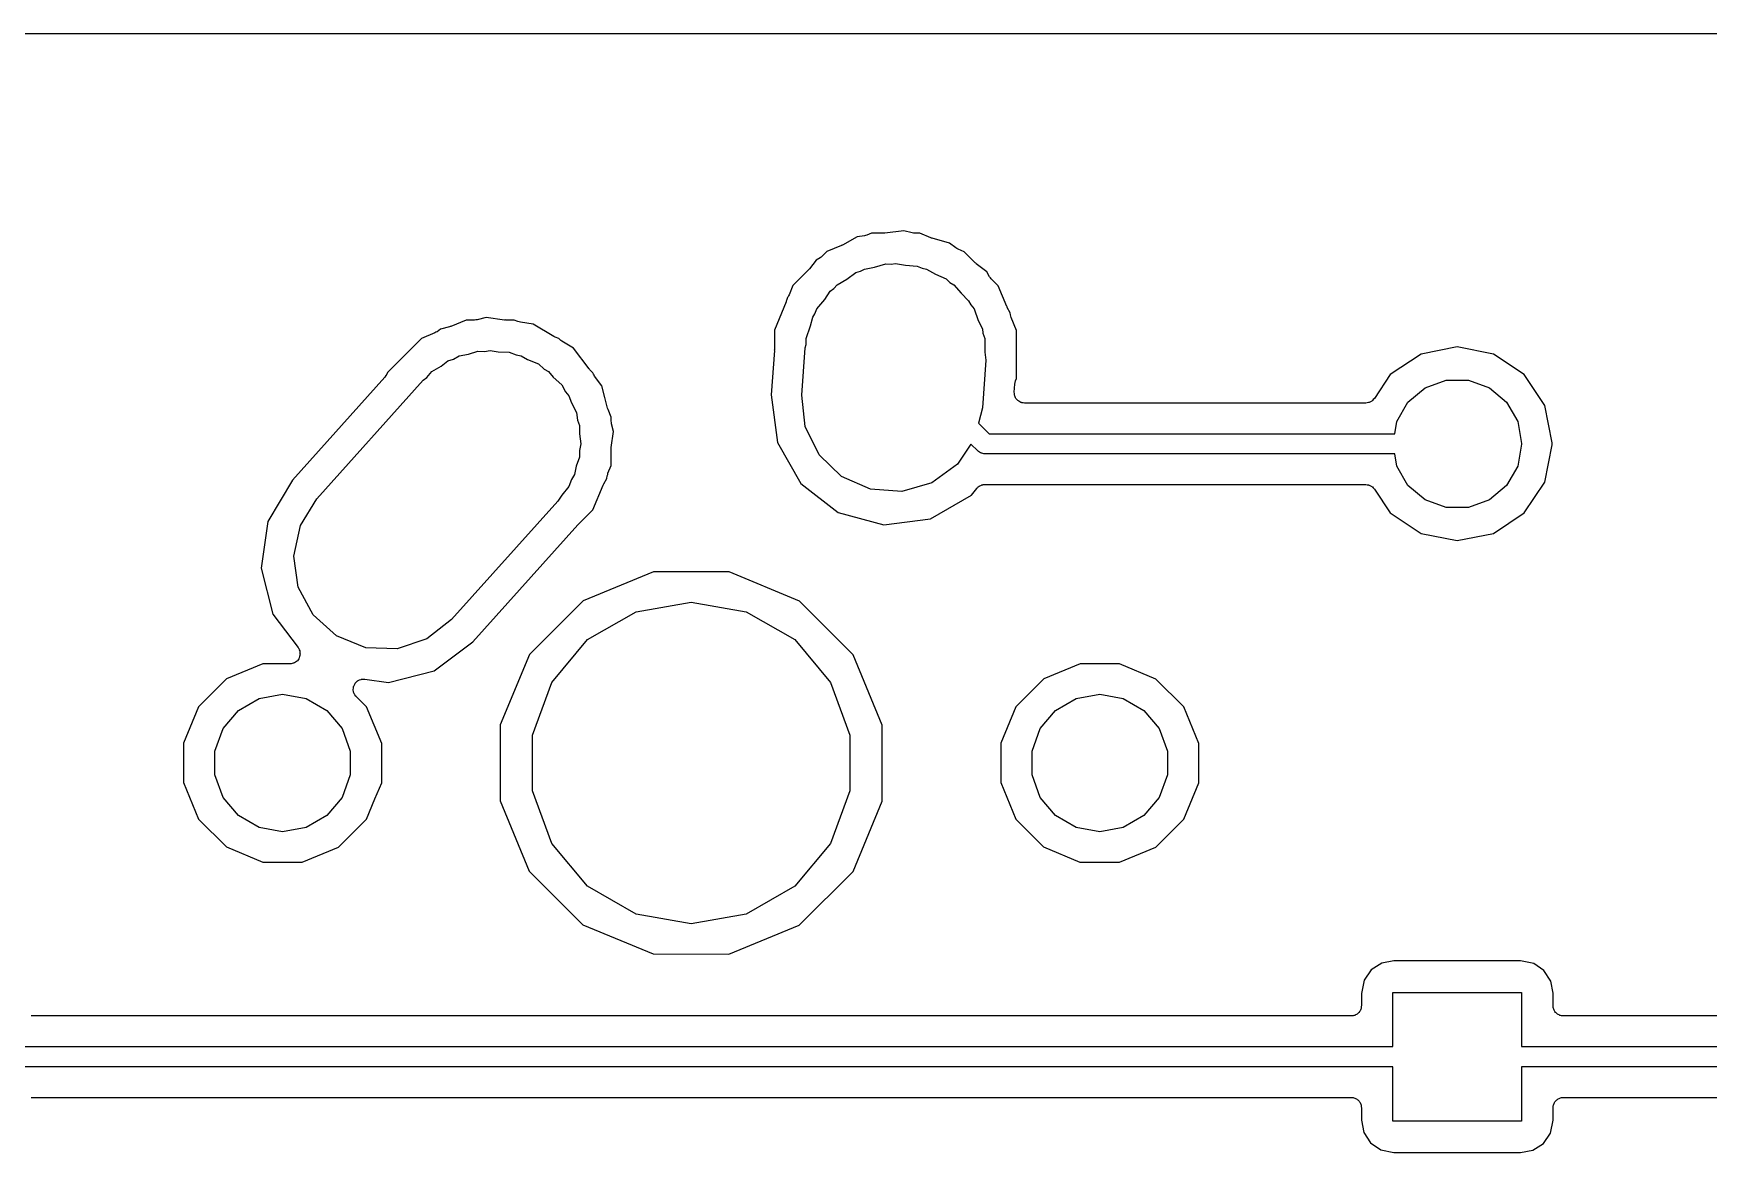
# Model space of a CAD drawing. Extents: x 29 to 257, y -104 to -29.
# Drawn here: x 182.32 to 203.15, y -42.94 to -29.03 of the extents above; entities that cross this region are included whole.
import ezdxf

# ---------------------------------------------------------------- set-up
doc = ezdxf.new("R2010")
doc.units = 0
doc.header["$MEASUREMENT"] = 0
doc.layers.add('BLACK', color=7, linetype='CONTINUOUS')

msp = doc.modelspace()

# ---------------------------------------------------------------- linework, layer by layer
at = {"layer": 'Black'}
for p, q in [((31.0137, -29.031), (254.736, -29.031)), ((192.564, -31.557), (192.383, -31.6609)), ((192.653, -31.5457), (192.564, -31.557)), ((192.669, -31.5407), (192.653, -31.5457)), ((192.685, -31.5371), (192.669, -31.5407)), ((192.742, -31.5137), (192.685, -31.5371)), ((192.893, -31.5139), (192.742, -31.5137)), ((192.901, -31.5125), (192.893, -31.5139)), ((192.909, -31.5128), (192.901, -31.5125)), ((193.146, -31.4825), (192.909, -31.5128)), ((193.247, -31.5098), (193.146, -31.4825)), ((193.263, -31.5113), (193.247, -31.5098)), ((193.28, -31.5142), (193.263, -31.5113)), ((193.341, -31.5143), (193.28, -31.5142)), ((193.48, -31.5722), (193.341, -31.5143)), ((193.488, -31.5739), (193.48, -31.5722)), ((193.496, -31.5774), (193.488, -31.5739)), ((193.712, -31.6362), (193.496, -31.5774)), ((193.789, -31.6955), (193.712, -31.6362)), ((192.055, -31.8486), (191.97, -31.9585)), ((192.103, -31.8212), (192.055, -31.8486)), ((192.116, -31.8105), (192.103, -31.8212)), ((192.13, -31.8009), (192.116, -31.8105)), ((192.188, -31.7425), (192.13, -31.8009)), ((192.368, -31.6681), (192.188, -31.7425)), ((192.375, -31.6637), (192.368, -31.6681)), ((192.383, -31.6609), (192.375, -31.6637)), ((193.804, -31.7033), (193.789, -31.6955)), ((193.818, -31.7123), (193.804, -31.7033)), ((193.894, -31.744), (193.818, -31.7123)), ((194.032, -31.882), (193.894, -31.744)), ((191.959, -31.9707), (191.764, -32.1658)), ((191.964, -31.964), (191.959, -31.9707)), ((191.97, -31.9585), (191.964, -31.964)), ((192.434, -32.0858), (192.546, -32.0039)), ((192.546, -32.0039), (192.605, -31.9871)), ((192.605, -31.9871), (192.654, -31.9588)), ((192.654, -31.9588), (192.781, -31.9364)), ((192.781, -31.9364), (192.922, -31.8959)), ((192.922, -31.8959), (192.986, -31.9003)), ((192.986, -31.9003), (193.04, -31.8907)), ((193.04, -31.8907), (193.164, -31.9126)), ((193.164, -31.9126), (193.311, -31.9228)), ((193.311, -31.9228), (193.371, -31.949)), ((193.371, -31.949), (193.426, -31.9588)), ((193.426, -31.9588), (193.538, -32.0234)), ((193.538, -32.0234), (193.669, -32.0813)), ((194.039, -31.8867), (194.032, -31.882)), ((194.044, -31.8927), (194.039, -31.8867)), ((194.176, -31.9949), (194.044, -31.8927)), ((194.211, -32.0548), (194.176, -31.9949)), ((194.221, -32.0677), (194.211, -32.0548)), ((194.231, -32.0814), (194.221, -32.0677)), ((191.717, -32.2789), (191.708, -32.293)), ((191.764, -32.1658), (191.717, -32.2789)), ((192.16, -32.3391), (192.23, -32.2339)), ((192.23, -32.2339), (192.275, -32.2012)), ((192.275, -32.2012), (192.314, -32.1549)), ((192.314, -32.1549), (192.434, -32.0858)), ((193.669, -32.0813), (193.714, -32.1247)), ((193.714, -32.1247), (193.766, -32.1549)), ((193.766, -32.1549), (193.855, -32.2607)), ((193.855, -32.2607), (193.95, -32.3525)), ((194.317, -32.168), (194.231, -32.0814)), ((194.423, -32.4233), (194.317, -32.168)), ((191.681, -32.3661), (191.534, -32.7191)), ((191.683, -32.3581), (191.681, -32.3661)), ((191.686, -32.3507), (191.683, -32.3581)), ((191.696, -32.3128), (191.686, -32.3507)), ((191.7, -32.3078), (191.696, -32.3128)), ((191.708, -32.293), (191.7, -32.3078)), ((192.039, -32.5178), (192.062, -32.4554)), ((192.062, -32.4554), (192.16, -32.3391)), ((193.95, -32.3525), (193.975, -32.4045)), ((193.975, -32.4045), (194.018, -32.4554)), ((194.018, -32.4554), (194.07, -32.598)), ((194.427, -32.4302), (194.423, -32.4233)), ((194.43, -32.4379), (194.427, -32.4302)), ((194.468, -32.504), (194.43, -32.4379)), ((187.496, -32.6776), (187.385, -32.706)), ((187.504, -32.6739), (187.496, -32.6776)), ((187.513, -32.6719), (187.504, -32.6739)), ((187.702, -32.5937), (187.513, -32.6719)), ((187.807, -32.5938), (187.702, -32.5937)), ((187.822, -32.5911), (187.807, -32.5938)), ((187.838, -32.5899), (187.822, -32.5911)), ((187.953, -32.5606), (187.838, -32.5899)), ((188.179, -32.5929), (187.953, -32.5606)), ((188.188, -32.5926), (188.179, -32.5929)), ((188.196, -32.5942), (188.188, -32.5926)), ((188.301, -32.5943), (188.196, -32.5942)), ((188.345, -32.6128), (188.301, -32.5943)), ((188.361, -32.6162), (188.345, -32.6128)), ((188.376, -32.6212), (188.361, -32.6162)), ((188.534, -32.6437), (188.376, -32.6212)), ((188.792, -32.7967), (188.534, -32.6437)), ((191.928, -32.8239), (191.985, -32.6656)), ((191.985, -32.6656), (192.012, -32.558)), ((192.012, -32.558), (192.039, -32.5178)), ((194.07, -32.598), (194.121, -32.7035)), ((194.471, -32.5282), (194.468, -32.504)), ((194.476, -32.5442), (194.471, -32.5282)), ((194.48, -32.5605), (194.476, -32.5442)), ((194.546, -32.7218), (194.48, -32.5605)), ((187.148, -32.8225), (186.91, -33.0597)), ((187.314, -32.7541), (187.148, -32.8225)), ((187.327, -32.7455), (187.314, -32.7541)), ((187.341, -32.7383), (187.327, -32.7455)), ((187.385, -32.706), (187.341, -32.7383)), ((188.8, -32.7999), (188.792, -32.7967)), ((188.808, -32.8048), (188.8, -32.7999)), ((188.854, -32.824), (188.808, -32.8048)), ((188.867, -32.8364), (188.854, -32.824)), ((188.88, -32.8456), (188.867, -32.8364)), ((188.892, -32.8559), (188.88, -32.8456)), ((189.038, -32.9428), (188.892, -32.8559)), ((191.534, -32.7191), (191.534, -32.9632)), ((191.918, -32.9372), (191.928, -32.8976)), ((191.928, -32.8976), (191.928, -32.8239)), ((194.121, -32.7035), (194.127, -32.7546)), ((194.127, -32.7546), (194.152, -32.8239)), ((194.152, -32.8239), (194.152, -32.9924)), ((194.546, -33.3209), (194.546, -32.7218)), ((186.904, -33.0659), (186.724, -33.2458)), ((186.906, -33.063), (186.904, -33.0659)), ((186.909, -33.0608), (186.906, -33.063)), ((186.91, -33.0597), (186.909, -33.0604)), ((186.909, -33.0604), (186.909, -33.0608)), ((187.393, -33.1662), (187.475, -33.1016)), ((187.475, -33.1016), (187.543, -33.0794)), ((187.543, -33.0794), (187.614, -33.0388)), ((187.614, -33.0388), (187.731, -33.0182)), ((187.731, -33.0182), (187.847, -32.9802)), ((187.847, -32.9802), (187.93, -32.983)), ((187.93, -32.983), (188, -32.9707)), ((188, -32.9707), (188.102, -32.9887)), ((188.102, -32.9887), (188.237, -32.9932)), ((188.237, -32.9932), (188.323, -33.0277)), ((188.323, -33.0277), (188.386, -33.0388)), ((188.386, -33.0388), (188.467, -33.0857)), ((188.467, -33.0857), (188.6, -33.1389)), ((189.23, -33.199), (189.038, -32.9428)), ((191.534, -32.9718), (191.496, -33.5215)), ((191.534, -32.9632), (191.533, -32.9674)), ((191.533, -32.9674), (191.534, -32.9718)), ((191.877, -33.528), (191.918, -32.9372)), ((194.163, -33.092), (194.122, -33.6828)), ((194.152, -32.9924), (194.163, -33.092)), ((199.574, -33.0168), (199.192, -33.2723)), ((200.025, -32.9271), (199.574, -33.0168)), ((200.476, -33.0168), (200.025, -32.9271)), ((200.858, -33.2723), (200.476, -33.0168)), ((186.693, -33.3015), (185.543, -34.583)), ((186.704, -33.2833), (186.693, -33.3015)), ((186.716, -33.2653), (186.704, -33.2833)), ((186.724, -33.2458), (186.716, -33.2653)), ((187.168, -33.3427), (187.214, -33.3069)), ((187.214, -33.3069), (187.274, -33.2349)), ((187.274, -33.2349), (187.393, -33.1662)), ((188.6, -33.1389), (188.672, -33.2041)), ((188.672, -33.2041), (188.726, -33.2349)), ((188.726, -33.2349), (188.784, -33.3041)), ((188.784, -33.3041), (188.891, -33.3999)), ((189.237, -33.2051), (189.23, -33.199)), ((189.242, -33.2125), (189.237, -33.2051)), ((189.277, -33.248), (189.242, -33.2125)), ((189.284, -33.2642), (189.277, -33.248)), ((189.293, -33.2776), (189.284, -33.2642)), ((189.3, -33.2919), (189.293, -33.2776)), ((189.39, -33.4122), (189.3, -33.2919)), ((199.192, -33.2723), (198.994, -33.5688)), ((201.114, -33.6546), (200.858, -33.2723)), ((185.847, -34.8147), (187.168, -33.3427)), ((188.891, -33.3999), (188.937, -33.4863)), ((188.937, -33.4863), (188.978, -33.5354)), ((189.427, -33.5567), (189.39, -33.4122)), ((191.496, -33.5215), (191.572, -34.116)), ((191.919, -33.9165), (191.877, -33.528)), ((194.517, -33.4895), (194.524, -33.3905)), ((194.519, -33.5049), (194.517, -33.4895)), ((194.519, -33.5203), (194.519, -33.5049)), ((194.521, -33.5267), (194.519, -33.5203)), ((194.522, -33.5334), (194.521, -33.5267)), ((194.524, -33.3905), (194.529, -33.3705)), ((194.529, -33.3705), (194.533, -33.3505)), ((194.533, -33.3505), (194.546, -33.3209)), ((199.412, -33.614), (199.625, -33.4354)), ((199.625, -33.4354), (199.886, -33.3403)), ((199.886, -33.3403), (200.164, -33.3403)), ((200.164, -33.3403), (200.425, -33.4354)), ((200.425, -33.4354), (200.638, -33.614)), ((188.978, -33.5354), (189.01, -33.6234)), ((189.01, -33.6234), (189.075, -33.7445)), ((189.461, -33.6882), (189.427, -33.5567)), ((189.464, -33.6964), (189.461, -33.6882)), ((189.466, -33.7052), (189.464, -33.6964)), ((189.506, -33.8018), (189.466, -33.7052)), ((194.122, -33.6828), (194.074, -33.877)), ((194.529, -33.5472), (194.522, -33.5334)), ((194.534, -33.5617), (194.529, -33.5472)), ((194.538, -33.5669), (194.534, -33.5617)), ((194.541, -33.573), (194.538, -33.5669)), ((194.552, -33.5837), (194.541, -33.573)), ((194.562, -33.5955), (194.552, -33.5837)), ((194.568, -33.5989), (194.562, -33.5955)), ((194.573, -33.6036), (194.568, -33.5989)), ((194.587, -33.6099), (194.573, -33.6036)), ((194.6, -33.6176), (194.587, -33.6099)), ((194.607, -33.6188), (194.6, -33.6176)), ((194.613, -33.6215), (194.607, -33.6188)), ((194.629, -33.6226), (194.613, -33.6215)), ((194.644, -33.6253), (194.629, -33.6226)), ((198.888, -33.6253), (194.644, -33.6253)), ((198.906, -33.6221), (198.888, -33.6253)), ((198.923, -33.6202), (198.906, -33.6221)), ((198.927, -33.6183), (198.923, -33.6202)), ((198.931, -33.6176), (198.927, -33.6183)), ((198.947, -33.6086), (198.931, -33.6176)), ((198.963, -33.6007), (198.947, -33.6086)), ((198.966, -33.5976), (198.963, -33.6007)), ((198.97, -33.5955), (198.966, -33.5976)), ((198.981, -33.5818), (198.97, -33.5955)), ((198.994, -33.5688), (198.981, -33.5818)), ((199.273, -33.8546), (199.412, -33.614)), ((200.638, -33.614), (200.777, -33.8546)), ((201.206, -34.1181), (201.114, -33.6546)), ((189.075, -33.7445), (189.088, -33.8373)), ((189.088, -33.8373), (189.112, -33.9039)), ((189.112, -33.9039), (189.112, -34.0076)), ((189.506, -33.85), (189.506, -33.8018)), ((189.509, -33.8657), (189.506, -33.85)), ((189.51, -33.8816), (189.509, -33.8657)), ((189.536, -33.9806), (189.51, -33.8816)), ((192.09, -34.2675), (191.919, -33.9165)), ((194.074, -33.877), (194.203, -34.0063)), ((199.247, -34.0063), (199.273, -33.8546)), ((200.777, -33.8546), (200.825, -34.1282)), ((189.112, -34.0076), (189.13, -34.1313)), ((189.13, -34.1313), (189.112, -34.2149)), ((189.507, -34.1783), (189.536, -33.9806)), ((191.572, -34.116), (191.864, -34.6251)), ((193.978, -34.1353), (193.81, -34.3861)), ((194.063, -34.2196), (193.978, -34.1353)), ((194.203, -34.0063), (199.247, -34.0063)), ((200.825, -34.1343), (200.777, -34.4079)), ((200.825, -34.1282), (200.825, -34.1343)), ((201.114, -34.6079), (201.206, -34.1444)), ((201.206, -34.1444), (201.206, -34.1181)), ((189.112, -34.2961), (189.071, -34.4078)), ((189.112, -34.2149), (189.112, -34.2961)), ((189.506, -34.1962), (189.507, -34.1873)), ((189.506, -34.4009), (189.506, -34.1962)), ((189.507, -34.1873), (189.507, -34.1783)), ((192.371, -34.5387), (192.09, -34.2675)), ((194.067, -34.2228), (194.063, -34.2196)), ((194.071, -34.227), (194.067, -34.2228)), ((194.085, -34.2352), (194.071, -34.227)), ((194.098, -34.2445), (194.085, -34.2352)), ((194.104, -34.246), (194.098, -34.2445)), ((194.108, -34.2487), (194.104, -34.246)), ((194.125, -34.2515), (194.108, -34.2487)), ((194.14, -34.2558), (194.125, -34.2515)), ((194.146, -34.2553), (194.14, -34.2558)), ((194.151, -34.2563), (194.146, -34.2553)), ((199.247, -34.2563), (194.151, -34.2563)), ((199.273, -34.4079), (199.247, -34.2563)), ((189.049, -34.5136), (189.01, -34.5764)), ((189.071, -34.4078), (189.049, -34.5136)), ((189.413, -34.6281), (189.452, -34.5613)), ((189.452, -34.5613), (189.457, -34.5286)), ((189.457, -34.5286), (189.462, -34.5134)), ((189.462, -34.5134), (189.465, -34.4979)), ((189.465, -34.4979), (189.506, -34.4009)), ((192.729, -34.6972), (192.371, -34.5387)), ((193.81, -34.3861), (193.494, -34.6161)), ((199.412, -34.6485), (199.273, -34.4079)), ((200.777, -34.4079), (200.638, -34.6485)), ((185.543, -34.583), (185.238, -35.0987)), ((188.89, -34.77), (188.843, -34.8453)), ((188.978, -34.6646), (188.89, -34.77)), ((189.01, -34.5764), (188.978, -34.6646)), ((189.276, -34.9542), (189.405, -34.6441)), ((189.405, -34.6441), (189.41, -34.6365)), ((189.41, -34.6365), (189.413, -34.6281)), ((191.864, -34.6251), (192.328, -34.9838)), ((193.118, -34.7241), (192.729, -34.6972)), ((193.494, -34.6161), (193.118, -34.7241)), ((193.476, -35.063), (193.985, -34.7714)), ((193.985, -34.7714), (194.05, -34.6865)), ((194.05, -34.6865), (194.052, -34.6851)), ((194.052, -34.6849), (194.054, -34.6836)), ((194.052, -34.6851), (194.052, -34.6849)), ((194.054, -34.6836), (194.055, -34.6805)), ((194.055, -34.6805), (194.064, -34.6734)), ((194.064, -34.6734), (194.07, -34.667)), ((194.07, -34.667), (194.076, -34.6633)), ((194.076, -34.6633), (194.083, -34.6568)), ((194.083, -34.6568), (194.085, -34.6561)), ((194.085, -34.6557), (194.087, -34.655)), ((194.085, -34.6561), (194.085, -34.6557)), ((194.087, -34.655), (194.09, -34.6529)), ((194.09, -34.6529), (194.1, -34.6494)), ((194.1, -34.6494), (194.108, -34.6449)), ((194.108, -34.6449), (194.115, -34.6436)), ((194.115, -34.6436), (194.124, -34.6401)), ((194.124, -34.6401), (194.126, -34.64)), ((194.126, -34.64), (194.126, -34.6397)), ((194.126, -34.6397), (194.126, -34.6397)), ((194.126, -34.6397), (194.129, -34.6397)), ((194.129, -34.6397), (194.132, -34.6387)), ((194.132, -34.6387), (194.142, -34.6389)), ((194.142, -34.6389), (194.151, -34.6373)), ((194.151, -34.6373), (198.888, -34.6373)), ((198.888, -34.6373), (198.906, -34.6404)), ((198.906, -34.6404), (198.923, -34.6423)), ((198.923, -34.6423), (198.927, -34.6442)), ((198.927, -34.6442), (198.931, -34.6449)), ((198.931, -34.6449), (198.947, -34.6539)), ((198.947, -34.6539), (198.963, -34.6618)), ((198.963, -34.6618), (198.966, -34.6649)), ((198.966, -34.6649), (198.97, -34.667)), ((198.97, -34.667), (198.981, -34.6807)), ((198.981, -34.6807), (198.994, -34.6937)), ((198.994, -34.6937), (199.192, -34.9902)), ((199.625, -34.8271), (199.412, -34.6485)), ((200.638, -34.6485), (200.425, -34.8271)), ((200.858, -34.9902), (201.114, -34.6079)), ((185.641, -35.1464), (185.847, -34.8147)), ((188.843, -34.8453), (187.522, -36.3173)), ((189.096, -35.1341), (189.276, -34.9542)), ((192.328, -34.9838), (192.894, -35.1375)), ((199.886, -34.9222), (199.625, -34.8271)), ((200.164, -34.9222), (199.886, -34.9222)), ((200.425, -34.8271), (200.164, -34.9222)), ((185.238, -35.0987), (185.154, -35.6794)), ((185.56, -35.5287), (185.641, -35.1464)), ((187.785, -36.5946), (189.091, -35.1392)), ((189.091, -35.1392), (189.094, -35.137)), ((189.094, -35.137), (189.096, -35.1341)), ((192.894, -35.1375), (193.476, -35.063)), ((199.192, -34.9902), (199.574, -35.2457)), ((200.476, -35.2457), (200.858, -34.9902)), ((199.574, -35.2457), (200.025, -35.3354)), ((200.025, -35.3354), (200.476, -35.2457)), ((185.615, -35.9155), (185.56, -35.5287)), ((185.154, -35.6794), (185.3, -36.2478)), ((190.03, -35.7247), (189.156, -36.0855)), ((190.974, -35.7255), (190.03, -35.7247)), ((191.847, -36.0878), (190.974, -35.7255)), ((185.799, -36.2601), (185.615, -35.9155)), ((189.156, -36.0855), (188.488, -36.753)), ((189.213, -36.5667), (189.815, -36.2192)), ((189.815, -36.2192), (190.5, -36.0985)), ((190.5, -36.0985), (191.185, -36.2192)), ((191.185, -36.2192), (191.787, -36.5667)), ((192.515, -36.7565), (191.847, -36.0878)), ((185.3, -36.2478), (185.613, -36.665)), ((186.09, -36.5211), (185.799, -36.2601)), ((187.522, -36.3173), (187.215, -36.5584)), ((186.453, -36.6668), (186.09, -36.5211)), ((187.215, -36.5584), (186.843, -36.6798)), ((187.305, -36.954), (187.785, -36.5946)), ((188.767, -37.0992), (189.213, -36.5667)), ((191.787, -36.5667), (192.233, -37.0992)), ((185.554, -36.8606), (185.54, -36.8631)), ((185.561, -36.8567), (185.554, -36.8606)), ((185.568, -36.8545), (185.561, -36.8567)), ((185.58, -36.8458), (185.568, -36.8545)), ((185.593, -36.8385), (185.58, -36.8458)), ((185.597, -36.8327), (185.593, -36.8385)), ((185.604, -36.828), (185.597, -36.8327)), ((185.612, -36.8159), (185.604, -36.828)), ((185.621, -36.8048), (185.612, -36.8159)), ((185.613, -36.665), (185.616, -36.6719)), ((185.616, -36.6719), (185.621, -36.6778)), ((185.621, -36.6778), (185.626, -36.6914)), ((185.624, -36.7976), (185.621, -36.8048)), ((185.628, -36.7911), (185.624, -36.7976)), ((185.626, -36.6914), (185.633, -36.7044)), ((185.631, -36.777), (185.628, -36.7911)), ((185.636, -36.7633), (185.631, -36.777)), ((185.633, -36.7044), (185.633, -36.712)), ((185.633, -36.712), (185.636, -36.7192)), ((185.636, -36.7192), (185.636, -36.7337)), ((185.636, -36.7337), (185.638, -36.7482)), ((185.638, -36.7482), (185.636, -36.7557)), ((185.636, -36.7557), (185.636, -36.7633)), ((186.843, -36.6798), (186.453, -36.6668)), ((188.488, -36.753), (188.126, -37.6255)), ((192.875, -37.6297), (192.515, -36.7565)), ((184.723, -37.055), (184.376, -37.4013)), ((185.176, -36.8679), (184.723, -37.055)), ((185.511, -36.8682), (185.176, -36.8679)), ((185.518, -36.8668), (185.511, -36.8682)), ((185.526, -36.8673), (185.518, -36.8668)), ((185.54, -36.8631), (185.526, -36.8673)), ((186.358, -37.0751), (186.375, -37.0681)), ((186.375, -37.0681), (186.392, -37.0603)), ((186.392, -37.0603), (186.395, -37.06)), ((186.395, -37.06), (186.399, -37.0587)), ((186.399, -37.0587), (186.417, -37.0581)), ((186.417, -37.0581), (186.436, -37.0565)), ((186.436, -37.0565), (186.439, -37.0574)), ((186.439, -37.0574), (186.443, -37.0573)), ((186.443, -37.0573), (186.737, -37.0994)), ((186.737, -37.0994), (187.305, -36.954)), ((194.883, -37.055), (194.536, -37.4013)), ((195.336, -36.8679), (194.883, -37.055)), ((195.826, -36.8683), (195.336, -36.8679)), ((196.279, -37.0563), (195.826, -36.8683)), ((196.625, -37.4031), (196.279, -37.0563)), ((185.128, -37.2974), (185.42, -37.2458)), ((185.42, -37.2458), (185.712, -37.2974)), ((186.298, -37.1871), (186.3, -37.1686)), ((186.298, -37.1905), (186.298, -37.1871)), ((186.298, -37.1939), (186.298, -37.1905)), ((186.303, -37.212), (186.298, -37.1939)), ((186.3, -37.1686), (186.302, -37.15)), ((186.302, -37.15), (186.304, -37.1469)), ((186.307, -37.2302), (186.303, -37.212)), ((186.304, -37.1434), (186.313, -37.127)), ((186.304, -37.1469), (186.304, -37.1434)), ((186.309, -37.2332), (186.307, -37.2302)), ((186.31, -37.2365), (186.309, -37.2332)), ((186.32, -37.2519), (186.31, -37.2365)), ((186.313, -37.127), (186.321, -37.11)), ((186.33, -37.2677), (186.32, -37.2519)), ((186.321, -37.11), (186.323, -37.1076)), ((186.323, -37.1076), (186.325, -37.1045)), ((186.325, -37.1045), (186.339, -37.0921)), ((186.333, -37.2699), (186.33, -37.2677)), ((186.335, -37.2727), (186.333, -37.2699)), ((186.465, -37.4031), (186.335, -37.2727)), ((186.339, -37.0921), (186.352, -37.0789)), ((186.352, -37.0789), (186.355, -37.0774)), ((186.355, -37.0774), (186.358, -37.0751)), ((188.529, -37.7524), (188.767, -37.0992)), ((192.233, -37.0992), (192.471, -37.7524)), ((195.288, -37.2974), (195.58, -37.2458)), ((195.58, -37.2458), (195.872, -37.2974)), ((184.376, -37.4013), (184.188, -37.8539)), ((184.68, -37.6729), (184.871, -37.4457)), ((184.871, -37.4457), (185.128, -37.2974)), ((185.712, -37.2974), (185.969, -37.4457)), ((185.969, -37.4457), (186.16, -37.6729)), ((186.652, -37.856), (186.465, -37.4031)), ((194.536, -37.4013), (194.348, -37.8539)), ((194.84, -37.6729), (195.031, -37.4457)), ((195.031, -37.4457), (195.288, -37.2974)), ((195.872, -37.2974), (196.129, -37.4457)), ((196.129, -37.4457), (196.32, -37.6729)), ((196.812, -37.856), (196.625, -37.4031)), ((184.579, -37.9517), (184.68, -37.6729)), ((186.16, -37.6729), (186.261, -37.9517)), ((188.126, -37.6255), (188.125, -38.5703)), ((192.875, -38.369), (192.875, -37.6297)), ((194.739, -37.9517), (194.84, -37.6729)), ((196.32, -37.6729), (196.421, -37.9517)), ((184.188, -37.8539), (184.188, -38.344)), ((186.652, -38.3461), (186.652, -37.856)), ((188.529, -38.4476), (188.529, -37.7524)), ((192.471, -37.7524), (192.471, -38.4476)), ((194.348, -37.8539), (194.348, -38.344)), ((196.812, -38.3461), (196.812, -37.856)), ((184.579, -38.2483), (184.579, -37.9517)), ((186.261, -37.9517), (186.261, -38.2483)), ((194.739, -38.2483), (194.739, -37.9517)), ((196.421, -37.9517), (196.421, -38.2483)), ((184.68, -38.5271), (184.579, -38.2483)), ((186.261, -38.2483), (186.16, -38.5271)), ((194.84, -38.5271), (194.739, -38.2483)), ((196.421, -38.2483), (196.32, -38.5271)), ((184.188, -38.344), (184.375, -38.7969)), ((184.871, -38.7543), (184.68, -38.5271)), ((186.16, -38.5271), (185.969, -38.7543)), ((186.568, -38.5468), (186.652, -38.3461)), ((188.767, -39.1008), (188.529, -38.4476)), ((192.471, -38.4476), (192.233, -39.1008)), ((192.874, -38.5745), (192.875, -38.369)), ((194.348, -38.344), (194.535, -38.7969)), ((195.031, -38.7543), (194.84, -38.5271)), ((196.32, -38.5271), (196.129, -38.7543)), ((196.624, -38.7987), (196.812, -38.3461)), ((186.464, -38.7987), (186.568, -38.5468)), ((188.125, -38.5703), (188.485, -39.4435)), ((192.512, -39.447), (192.874, -38.5745)), ((184.375, -38.7969), (184.721, -39.1437)), ((185.128, -38.9026), (184.871, -38.7543)), ((185.42, -38.9541), (185.128, -38.9026)), ((185.712, -38.9026), (185.42, -38.9541)), ((185.969, -38.7543), (185.712, -38.9026)), ((186.117, -39.145), (186.464, -38.7987)), ((194.535, -38.7969), (194.881, -39.1437)), ((195.288, -38.9026), (195.031, -38.7543)), ((195.58, -38.9541), (195.288, -38.9026)), ((195.872, -38.9026), (195.58, -38.9541)), ((196.129, -38.7543), (195.872, -38.9026)), ((196.277, -39.145), (196.624, -38.7987)), ((184.721, -39.1437), (185.174, -39.3317)), ((185.664, -39.3321), (186.117, -39.145)), ((189.213, -39.6332), (188.767, -39.1008)), ((192.233, -39.1008), (191.787, -39.6332)), ((194.881, -39.1437), (195.334, -39.3317)), ((195.824, -39.3321), (196.277, -39.145)), ((185.174, -39.3317), (185.664, -39.3321)), ((195.334, -39.3317), (195.824, -39.3321)), ((188.485, -39.4435), (189.153, -40.1122)), ((191.844, -40.1145), (192.512, -39.447)), ((189.815, -39.9808), (189.213, -39.6332)), ((191.787, -39.6332), (191.185, -39.9808)), ((190.5, -40.1015), (189.815, -39.9808)), ((191.185, -39.9808), (190.5, -40.1015)), ((189.153, -40.1122), (190.026, -40.4745)), ((190.97, -40.4753), (191.844, -40.1145)), ((190.026, -40.4745), (190.97, -40.4753)), ((199.085, -40.5889), (198.954, -40.6729)), ((199.237, -40.5603), (199.085, -40.5889)), ((200.812, -40.5603), (199.237, -40.5603)), ((200.976, -40.5935), (200.812, -40.5603)), ((201.103, -40.6804), (200.976, -40.5935)), ((198.867, -40.8002), (198.834, -40.964)), ((198.954, -40.6729), (198.867, -40.8002)), ((201.187, -40.8109), (201.103, -40.6804)), ((201.216, -40.9631), (201.187, -40.8109)), ((198.834, -40.964), (198.834, -41.1182)), ((199.225, -41.6262), (199.225, -40.9512)), ((199.225, -40.9512), (200.825, -40.9512)), ((200.825, -40.9512), (200.825, -41.6262)), ((201.216, -41.1182), (201.216, -40.9631)), ((198.76, -41.232), (198.75, -41.2376)), ((198.771, -41.2282), (198.76, -41.232)), ((198.779, -41.2211), (198.771, -41.2282)), ((198.789, -41.2155), (198.779, -41.2211)), ((198.796, -41.207), (198.789, -41.2155)), ((198.804, -41.1999), (198.796, -41.207)), ((198.81, -41.1903), (198.804, -41.1999)), ((198.817, -41.1818), (198.81, -41.1903)), ((198.821, -41.1713), (198.817, -41.1818)), ((198.826, -41.1617), (198.821, -41.1713)), ((198.828, -41.1507), (198.826, -41.1617)), ((198.832, -41.1403), (198.828, -41.1507)), ((198.834, -41.1182), (198.832, -41.1292)), ((198.832, -41.1292), (198.832, -41.1403)), ((201.218, -41.1292), (201.216, -41.1182)), ((201.218, -41.1403), (201.218, -41.1292)), ((201.222, -41.1507), (201.218, -41.1403)), ((201.224, -41.1617), (201.222, -41.1507)), ((201.229, -41.1713), (201.224, -41.1617)), ((201.233, -41.1818), (201.229, -41.1713)), ((201.24, -41.1903), (201.233, -41.1818)), ((201.246, -41.1999), (201.24, -41.1903)), ((201.254, -41.207), (201.246, -41.1999)), ((201.261, -41.2155), (201.254, -41.207)), ((201.271, -41.2211), (201.261, -41.2155)), ((201.279, -41.2282), (201.271, -41.2211)), ((201.29, -41.232), (201.279, -41.2282)), ((201.3, -41.2376), (201.29, -41.232)), ((198.707, -41.2452), (182.293, -41.2452)), ((198.718, -41.2433), (198.707, -41.2452)), ((198.729, -41.2433), (198.718, -41.2433)), ((198.74, -41.2395), (198.729, -41.2433)), ((198.75, -41.2376), (198.74, -41.2395)), ((201.31, -41.2395), (201.3, -41.2376)), ((201.321, -41.2433), (201.31, -41.2395)), ((201.332, -41.2433), (201.321, -41.2433)), ((201.343, -41.2452), (201.332, -41.2433)), ((217.757, -41.2452), (201.343, -41.2452)), ((182.025, -41.6262), (199.225, -41.6262)), ((200.825, -41.6262), (201.075, -41.6262)), ((201.075, -41.6262), (218.275, -41.6262)), ((199.225, -41.8762), (182.025, -41.8762)), ((199.225, -42.5512), (199.225, -41.8762)), ((201.075, -41.8762), (200.825, -41.8762)), ((200.825, -41.8762), (200.825, -42.5512)), ((218.275, -41.8762), (201.075, -41.8762)), ((182.293, -42.2572), (198.707, -42.2572)), ((198.707, -42.2572), (198.718, -42.2592)), ((198.718, -42.2592), (198.729, -42.2592)), ((198.729, -42.2592), (198.74, -42.263)), ((198.74, -42.263), (198.75, -42.2649)), ((198.75, -42.2649), (198.76, -42.2705)), ((198.76, -42.2705), (198.771, -42.2743)), ((198.771, -42.2743), (198.779, -42.2814)), ((201.271, -42.2814), (201.279, -42.2743)), ((201.279, -42.2743), (201.29, -42.2705)), ((201.29, -42.2705), (201.3, -42.2649)), ((201.3, -42.2649), (201.31, -42.263)), ((201.31, -42.263), (201.321, -42.2592)), ((201.321, -42.2592), (201.332, -42.2592)), ((201.332, -42.2592), (201.343, -42.2572)), ((201.343, -42.2572), (217.757, -42.2572)), ((198.779, -42.2814), (198.789, -42.287)), ((198.789, -42.287), (198.796, -42.2955)), ((198.796, -42.2955), (198.804, -42.3026)), ((198.804, -42.3026), (198.81, -42.3122)), ((198.81, -42.3122), (198.817, -42.3207)), ((198.817, -42.3207), (198.821, -42.3312)), ((198.821, -42.3312), (198.826, -42.3408)), ((198.826, -42.3408), (198.828, -42.3518)), ((198.828, -42.3518), (198.832, -42.3622)), ((198.832, -42.3622), (198.832, -42.3733)), ((198.832, -42.3733), (198.834, -42.3843)), ((198.834, -42.3843), (198.834, -42.5394)), ((201.216, -42.3843), (201.218, -42.3733)), ((201.216, -42.5385), (201.216, -42.3843)), ((201.218, -42.3622), (201.222, -42.3518)), ((201.218, -42.3733), (201.218, -42.3622)), ((201.222, -42.3518), (201.224, -42.3408)), ((201.224, -42.3408), (201.229, -42.3312)), ((201.229, -42.3312), (201.233, -42.3207)), ((201.233, -42.3207), (201.24, -42.3122)), ((201.24, -42.3122), (201.246, -42.3026)), ((201.246, -42.3026), (201.254, -42.2955)), ((201.254, -42.2955), (201.261, -42.287)), ((201.261, -42.287), (201.271, -42.2814)), ((198.834, -42.5394), (198.863, -42.6916)), ((198.863, -42.6916), (198.947, -42.8221)), ((200.825, -42.5512), (199.225, -42.5512)), ((201.183, -42.7023), (201.216, -42.5385)), ((198.947, -42.8221), (199.074, -42.909)), ((200.965, -42.9136), (201.096, -42.8296)), ((201.096, -42.8296), (201.183, -42.7023)), ((199.074, -42.909), (199.238, -42.9422)), ((199.238, -42.9422), (200.813, -42.9422)), ((200.813, -42.9422), (200.965, -42.9136))]:
    msp.add_line(p, q, dxfattribs=at)

doc.saveas('drawing.dxf')
